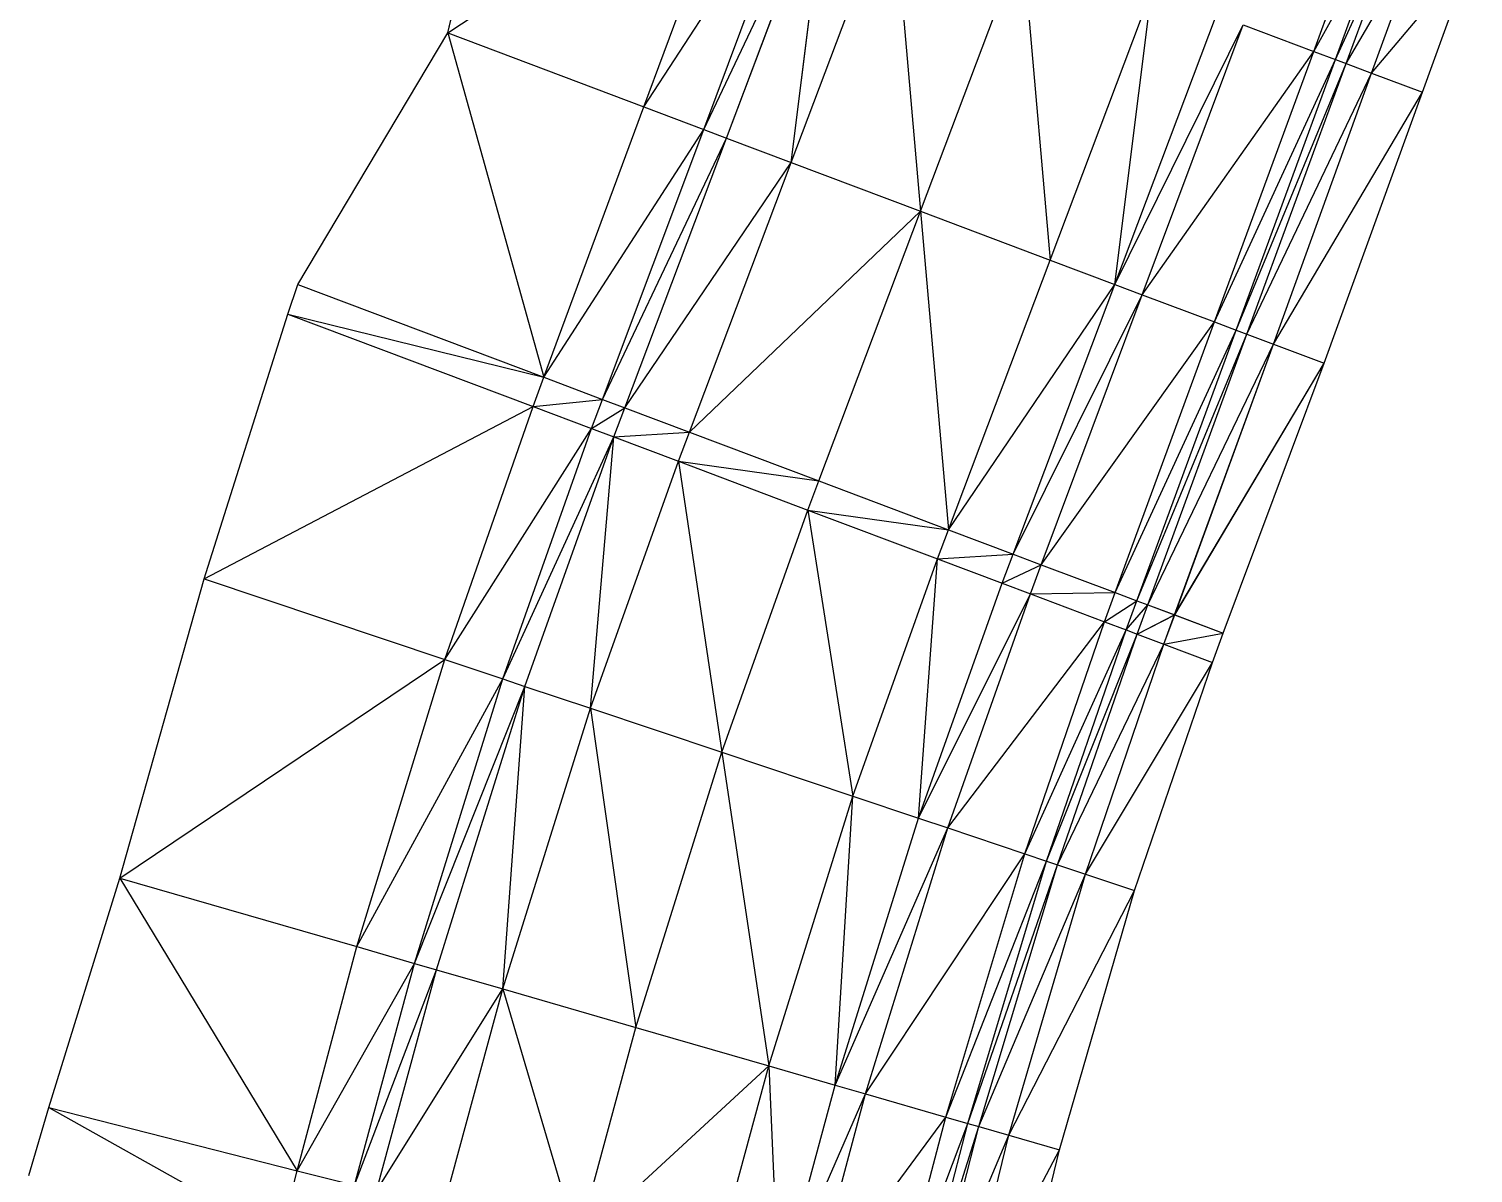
# Model space of a CAD drawing. Extents: x 2195426 to 2196998, y 328445 to 330532.
# Drawn here: x 2195437.9 to 2195563.1, y 330229.7 to 330329 of the extents above; entities that cross this region are included whole.
import ezdxf

# ---------------------------------------------------------------- set-up
doc = ezdxf.new("R2010")
doc.units = 0
doc.layers.add('LS-TIN-BOTTOM', color=1, linetype='CONTINUOUS')
doc.layers.add('LS-TIN-TOP', color=3, linetype='CONTINUOUS')

msp = doc.modelspace()

# ---------------------------------------------------------------- linework, layer by layer
at = {"layer": 'LS-TIN-BOTTOM'}
for p, q in [((2195474.1813, 330328.6255, 1174.4249), (2195479.9493, 330353.1684, 1173.8431)), ((2195474.1813, 330328.6255, 1174.4249), (2195499.8692, 330345.66, 1178.1007)), ((2195491.2006, 330322.2105, 1178.0625), (2195499.8692, 330345.66, 1178.1007)), ((2195491.2006, 330322.2105, 1178.0625), (2195505.1588, 330343.6662, 1179.22)), ((2195496.3823, 330320.2574, 1179.1589), (2195505.1588, 330343.6662, 1179.22)), ((2195496.3823, 330320.2574, 1179.1589), (2195507.1689, 330342.9086, 1179.6454)), ((2195498.3513, 330319.5152, 1179.5756), (2195507.1689, 330342.9086, 1179.6454)), ((2195503.9657, 330317.399, 1179.6073), (2195507.1689, 330342.9086, 1179.6454)), ((2195503.9657, 330317.399, 1179.6073), (2195512.7833, 330340.7923, 1179.7036)), ((2195512.7833, 330340.7923, 1179.7036), (2195515.1945, 330313.1665, 1179.3828)), ((2195549.2902, 330327.0319, 1177.3463), (2195553.7379, 330339.1456, 1177.4865)), ((2195549.2902, 330327.0319, 1177.3463), (2195555.6093, 330338.4401, 1176.8865)), ((2195551.1617, 330326.3265, 1176.7463), (2195555.6093, 330338.4401, 1176.8865)), ((2195551.1617, 330326.3265, 1176.7463), (2195556.5451, 330338.0874, 1176.8865)), ((2195552.0974, 330325.9738, 1176.7463), (2195556.5451, 330338.0874, 1176.8865)), ((2195515.1945, 330313.1665, 1179.3828), (2195524.0121, 330336.5599, 1179.5322)), ((2195524.0121, 330336.5599, 1179.5322), (2195526.4234, 330308.9341, 1179.1583)), ((2195552.0974, 330325.9738, 1176.7463), (2195558.7025, 330337.2743, 1179.6531)), ((2195554.3107, 330325.1395, 1179.5847), (2195558.7025, 330337.2743, 1179.6531)), ((2195554.3107, 330325.1395, 1179.5847), (2195563.1109, 330335.6126, 1182.4798)), ((2195558.7191, 330323.4779, 1182.4114), (2195563.1109, 330335.6126, 1182.4798)), ((2195526.4234, 330308.9341, 1179.1583), (2195535.241, 330332.3274, 1179.3608)), ((2195532.0378, 330306.8178, 1178.9017), (2195535.241, 330332.3274, 1179.3608)), ((2195532.0378, 330306.8178, 1178.9017), (2195540.8554, 330330.2112, 1179.1309)), ((2195532.0378, 330306.8178, 1178.9017), (2195543.1768, 330329.3362, 1178.6396)), ((2195534.416, 330305.9214, 1178.3985), (2195543.1768, 330329.3362, 1178.6396)), ((2195543.1768, 330329.3362, 1178.6396), (2195549.2902, 330327.0319, 1177.3463)), ((2195461.1754, 330306.8108, 1173.4596), (2195474.1813, 330328.6255, 1174.4249)), ((2195474.1813, 330328.6255, 1174.4249), (2195482.5261, 330298.7632, 1178.0231)), ((2195474.1813, 330328.6255, 1174.4249), (2195491.2006, 330322.2105, 1178.0625)), ((2195534.416, 330305.9214, 1178.3985), (2195549.2902, 330327.0319, 1177.3463)), ((2195540.6808, 330303.5601, 1177.0732), (2195549.2902, 330327.0319, 1177.3463)), ((2195540.6808, 330303.5601, 1177.0732), (2195551.1617, 330326.3265, 1176.7463)), ((2195542.5522, 330302.8547, 1176.4732), (2195551.1617, 330326.3265, 1176.7463)), ((2195549.2902, 330327.0319, 1177.3463), (2195551.1617, 330326.3265, 1176.7463)), ((2195551.1617, 330326.3265, 1176.7463), (2195552.0974, 330325.9738, 1176.7463)), ((2195542.5522, 330302.8547, 1176.4732), (2195552.0974, 330325.9738, 1176.7463)), ((2195543.488, 330302.502, 1176.4732), (2195552.0974, 330325.9738, 1176.7463)), ((2195543.488, 330302.502, 1176.4732), (2195554.3107, 330325.1395, 1179.5847)), ((2195545.8117, 330301.6261, 1179.4532), (2195554.3107, 330325.1395, 1179.5847)), ((2195552.0974, 330325.9738, 1176.7463), (2195554.3107, 330325.1395, 1179.5847)), ((2195554.3107, 330325.1395, 1179.5847), (2195558.7191, 330323.4779, 1182.4114)), ((2195545.8117, 330301.6261, 1179.4532), (2195558.7191, 330323.4779, 1182.4114)), ((2195550.1916, 330299.9752, 1182.2616), (2195558.7191, 330323.4779, 1182.4114)), ((2195482.5261, 330298.7632, 1178.0231), (2195491.2006, 330322.2105, 1178.0625)), ((2195491.2006, 330322.2105, 1178.0625), (2195496.3823, 330320.2574, 1179.1589)), ((2195482.5261, 330298.7632, 1178.0231), (2195496.3823, 330320.2574, 1179.1589)), ((2195487.6041, 330296.8491, 1179.0975), (2195496.3823, 330320.2574, 1179.1589)), ((2195496.3823, 330320.2574, 1179.1589), (2195498.3513, 330319.5152, 1179.5756)), ((2195487.6041, 330296.8491, 1179.0975), (2195498.3513, 330319.5152, 1179.5756)), ((2195489.5337, 330296.1218, 1179.5058), (2195498.3513, 330319.5152, 1179.5756)), ((2195498.3513, 330319.5152, 1179.5756), (2195503.9657, 330317.399, 1179.6073)), ((2195489.5337, 330296.1218, 1179.5058), (2195503.9657, 330317.399, 1179.6073)), ((2195495.1481, 330294.0056, 1179.511), (2195503.9657, 330317.399, 1179.6073)), ((2195503.9657, 330317.399, 1179.6073), (2195515.1945, 330313.1665, 1179.3828)), ((2195495.1481, 330294.0056, 1179.511), (2195515.1945, 330313.1665, 1179.3828)), ((2195506.3769, 330289.7732, 1179.2334), (2195515.1945, 330313.1665, 1179.3828)), ((2195515.1945, 330313.1665, 1179.3828), (2195517.6058, 330285.5407, 1178.9558)), ((2195515.1945, 330313.1665, 1179.3828), (2195526.4234, 330308.9341, 1179.1583)), ((2195517.6058, 330285.5407, 1178.9558), (2195526.4234, 330308.9341, 1179.1583)), ((2195526.4234, 330308.9341, 1179.1583), (2195532.0378, 330306.8178, 1178.9017)), ((2195460.3256, 330304.2462, 1173.474), (2195461.1754, 330306.8108, 1173.4596)), ((2195461.1754, 330306.8108, 1173.4596), (2195482.5261, 330298.7632, 1178.0231)), ((2195517.6058, 330285.5407, 1178.9558), (2195532.0378, 330306.8178, 1178.9017)), ((2195523.2202, 330283.4245, 1178.6726), (2195532.0378, 330306.8178, 1178.9017)), ((2195532.0378, 330306.8178, 1178.9017), (2195534.416, 330305.9214, 1178.3985)), ((2195523.2202, 330283.4245, 1178.6726), (2195534.416, 330305.9214, 1178.3985)), ((2195525.658, 330282.5056, 1178.1567), (2195534.416, 330305.9214, 1178.3985)), ((2195534.416, 330305.9214, 1178.3985), (2195540.6808, 330303.5601, 1177.0732)), ((2195453.0676, 330281.2757, 1173.5841), (2195460.3256, 330304.2462, 1173.474)), ((2195460.3256, 330304.2462, 1173.474), (2195481.5891, 330296.2314, 1178.0187)), ((2195460.3256, 330304.2462, 1173.474), (2195482.5261, 330298.7632, 1178.0231)), ((2195525.658, 330282.5056, 1178.1567), (2195540.6808, 330303.5601, 1177.0732)), ((2195532.0819, 330280.0843, 1176.7979), (2195540.6808, 330303.5601, 1177.0732)), ((2195532.0819, 330280.0843, 1176.7979), (2195542.5522, 330302.8547, 1176.4732)), ((2195533.9534, 330279.3788, 1176.1979), (2195542.5522, 330302.8547, 1176.4732)), ((2195533.9534, 330279.3788, 1176.1979), (2195543.488, 330302.502, 1176.4732)), ((2195534.8891, 330279.0261, 1176.1979), (2195543.488, 330302.502, 1176.4732)), ((2195540.6808, 330303.5601, 1177.0732), (2195542.5522, 330302.8547, 1176.4732)), ((2195542.5522, 330302.8547, 1176.4732), (2195543.488, 330302.502, 1176.4732)), ((2195543.488, 330302.502, 1176.4732), (2195545.8117, 330301.6261, 1179.4532)), ((2195534.8891, 330279.0261, 1176.1979), (2195545.8117, 330301.6261, 1179.4532)), ((2195537.2277, 330278.1447, 1179.1969), (2195545.8117, 330301.6261, 1179.4532)), ((2195545.8117, 330301.6261, 1179.4532), (2195550.1916, 330299.9752, 1182.2616)), ((2195537.2277, 330278.1447, 1179.1969), (2195550.1916, 330299.9752, 1182.2616)), ((2195541.4251, 330276.5625, 1181.8883), (2195550.1916, 330299.9752, 1182.2616)), ((2195481.5891, 330296.2314, 1178.0187), (2195482.5261, 330298.7632, 1178.0231)), ((2195482.5261, 330298.7632, 1178.0231), (2195487.6041, 330296.8491, 1179.0975)), ((2195453.0676, 330281.2757, 1173.5841), (2195481.5891, 330296.2314, 1178.0187)), ((2195473.9198, 330274.2893, 1177.9824), (2195481.5891, 330296.2314, 1178.0187)), ((2195481.5891, 330296.2314, 1178.0187), (2195487.6041, 330296.8491, 1179.0975)), ((2195481.5891, 330296.2314, 1178.0187), (2195486.6561, 330294.3215, 1179.0909)), ((2195486.6561, 330294.3215, 1179.0909), (2195487.6041, 330296.8491, 1179.0975)), ((2195487.6041, 330296.8491, 1179.0975), (2195489.5337, 330296.1218, 1179.5058)), ((2195486.6561, 330294.3215, 1179.0909), (2195489.5337, 330296.1218, 1179.5058)), ((2195488.5816, 330293.5958, 1179.4983), (2195489.5337, 330296.1218, 1179.5058)), ((2195489.5337, 330296.1218, 1179.5058), (2195495.1481, 330294.0056, 1179.511)), ((2195473.9198, 330274.2893, 1177.9824), (2195486.6561, 330294.3215, 1179.0909)), ((2195478.9644, 330272.5991, 1179.0358), (2195486.6561, 330294.3215, 1179.0909)), ((2195486.6561, 330294.3215, 1179.0909), (2195488.5816, 330293.5958, 1179.4983)), ((2195488.5816, 330293.5958, 1179.4983), (2195495.1481, 330294.0056, 1179.511)), ((2195494.196, 330291.4795, 1179.5006), (2195495.1481, 330294.0056, 1179.511)), ((2195495.1481, 330294.0056, 1179.511), (2195506.3769, 330289.7732, 1179.2334)), ((2195478.9644, 330272.5991, 1179.0358), (2195488.5816, 330293.5958, 1179.4983)), ((2195480.8814, 330271.9568, 1179.436), (2195488.5816, 330293.5958, 1179.4983)), ((2195486.5706, 330270.0507, 1179.4147), (2195488.5816, 330293.5958, 1179.4983)), ((2195488.5816, 330293.5958, 1179.4983), (2195494.196, 330291.4795, 1179.5006)), ((2195486.5706, 330270.0507, 1179.4147), (2195494.196, 330291.4795, 1179.5006)), ((2195494.196, 330291.4795, 1179.5006), (2195497.9488, 330266.2384, 1179.084)), ((2195494.196, 330291.4795, 1179.5006), (2195506.3769, 330289.7732, 1179.2334)), ((2195494.196, 330291.4795, 1179.5006), (2195505.4247, 330287.2471, 1179.2173)), ((2195505.4247, 330287.2471, 1179.2173), (2195506.3769, 330289.7732, 1179.2334)), ((2195506.3769, 330289.7732, 1179.2334), (2195517.6058, 330285.5407, 1178.9558)), ((2195497.9488, 330266.2384, 1179.084), (2195505.4247, 330287.2471, 1179.2173)), ((2195505.4247, 330287.2471, 1179.2173), (2195509.3273, 330262.4261, 1178.7533)), ((2195505.4247, 330287.2471, 1179.2173), (2195516.6537, 330283.0147, 1178.9339)), ((2195505.4247, 330287.2471, 1179.2173), (2195517.6058, 330285.5407, 1178.9558)), ((2195516.6537, 330283.0147, 1178.9339), (2195517.6058, 330285.5407, 1178.9558)), ((2195517.6058, 330285.5407, 1178.9558), (2195523.2202, 330283.4245, 1178.6726)), ((2195509.3273, 330262.4261, 1178.7533), (2195516.6537, 330283.0147, 1178.9339)), ((2195515.0164, 330260.52, 1178.4434), (2195516.6537, 330283.0147, 1178.9339)), ((2195516.6537, 330283.0147, 1178.9339), (2195523.2202, 330283.4245, 1178.6726)), ((2195516.6537, 330283.0147, 1178.9339), (2195522.2681, 330280.8984, 1178.6478)), ((2195522.2681, 330280.8984, 1178.6478), (2195523.2202, 330283.4245, 1178.6726)), ((2195522.2681, 330280.8984, 1178.6478), (2195525.658, 330282.5056, 1178.1567)), ((2195523.2202, 330283.4245, 1178.6726), (2195525.658, 330282.5056, 1178.1567)), ((2195524.7125, 330279.9771, 1178.1306), (2195525.658, 330282.5056, 1178.1567)), ((2195525.658, 330282.5056, 1178.1567), (2195532.0819, 330280.0843, 1176.7979)), ((2195445.7509, 330255.3223, 1173.6633), (2195453.0676, 330281.2757, 1173.5841)), ((2195453.0676, 330281.2757, 1173.5841), (2195473.9198, 330274.2893, 1177.9824)), ((2195515.0164, 330260.52, 1178.4434), (2195522.2681, 330280.8984, 1178.6478)), ((2195515.0164, 330260.52, 1178.4434), (2195524.7125, 330279.9771, 1178.1306)), ((2195517.5501, 330259.6711, 1177.9143), (2195524.7125, 330279.9771, 1178.1306)), ((2195522.2681, 330280.8984, 1178.6478), (2195524.7125, 330279.9771, 1178.1306)), ((2195524.7125, 330279.9771, 1178.1306), (2195532.0819, 330280.0843, 1176.7979)), ((2195524.7125, 330279.9771, 1178.1306), (2195531.154, 330277.5491, 1176.768)), ((2195531.154, 330277.5491, 1176.768), (2195532.0819, 330280.0843, 1176.7979)), ((2195532.0819, 330280.0843, 1176.7979), (2195533.9534, 330279.3788, 1176.1979)), ((2195531.154, 330277.5491, 1176.768), (2195533.9534, 330279.3788, 1176.1979)), ((2195533.0255, 330276.8437, 1176.168), (2195533.9534, 330279.3788, 1176.1979)), ((2195533.0255, 330276.8437, 1176.168), (2195534.8891, 330279.0261, 1176.1979)), ((2195533.9534, 330279.3788, 1176.1979), (2195534.8891, 330279.0261, 1176.1979)), ((2195533.9612, 330276.491, 1176.168), (2195534.8891, 330279.0261, 1176.1979)), ((2195534.8891, 330279.0261, 1176.1979), (2195537.2277, 330278.1447, 1179.1969)), ((2195517.5501, 330259.6711, 1177.9143), (2195531.154, 330277.5491, 1176.768)), ((2195524.2293, 330257.4333, 1176.5202), (2195531.154, 330277.5491, 1176.768)), ((2195531.154, 330277.5491, 1176.768), (2195533.0255, 330276.8437, 1176.168)), ((2195533.9612, 330276.491, 1176.168), (2195537.2277, 330278.1447, 1179.1969)), ((2195536.3022, 330275.6086, 1179.1701), (2195537.2277, 330278.1447, 1179.1969)), ((2195537.2277, 330278.1447, 1179.1969), (2195541.4251, 330276.5625, 1181.8883)), ((2195524.2293, 330257.4333, 1176.5202), (2195533.0255, 330276.8437, 1176.168)), ((2195526.1256, 330256.7979, 1175.9202), (2195533.0255, 330276.8437, 1176.168)), ((2195526.1256, 330256.7979, 1175.9202), (2195533.9612, 330276.491, 1176.168)), ((2195527.0738, 330256.4802, 1175.9202), (2195533.9612, 330276.491, 1176.168)), ((2195533.0255, 330276.8437, 1176.168), (2195533.9612, 330276.491, 1176.168)), ((2195533.9612, 330276.491, 1176.168), (2195536.3022, 330275.6086, 1179.1701)), ((2195536.3022, 330275.6086, 1179.1701), (2195541.4251, 330276.5625, 1181.8883)), ((2195540.4997, 330274.0265, 1181.8616), (2195541.4251, 330276.5625, 1181.8883)), ((2195527.0738, 330256.4802, 1175.9202), (2195536.3022, 330275.6086, 1179.1701)), ((2195529.4996, 330255.6675, 1178.9902), (2195536.3022, 330275.6086, 1179.1701)), ((2195536.3022, 330275.6086, 1179.1701), (2195540.4997, 330274.0265, 1181.8616)), ((2195445.7509, 330255.3223, 1173.6633), (2195473.9198, 330274.2893, 1177.9824)), ((2195466.2948, 330249.3787, 1177.9406), (2195473.9198, 330274.2893, 1177.9824)), ((2195473.9198, 330274.2893, 1177.9824), (2195478.9644, 330272.5991, 1179.0358)), ((2195529.4996, 330255.6675, 1178.9902), (2195540.4997, 330274.0265, 1181.8616)), ((2195533.7558, 330254.2415, 1181.6834), (2195540.4997, 330274.0265, 1181.8616)), ((2195466.2948, 330249.3787, 1177.9406), (2195478.9644, 330272.5991, 1179.0358)), ((2195471.3071, 330247.9285, 1178.9737), (2195478.9644, 330272.5991, 1179.0358)), ((2195478.9644, 330272.5991, 1179.0358), (2195480.8814, 330271.9568, 1179.436)), ((2195471.3071, 330247.9285, 1178.9737), (2195480.8814, 330271.9568, 1179.436)), ((2195473.2119, 330247.3775, 1179.3662), (2195480.8814, 330271.9568, 1179.436)), ((2195478.9755, 330245.71, 1179.3184), (2195480.8814, 330271.9568, 1179.436)), ((2195480.8814, 330271.9568, 1179.436), (2195486.5706, 330270.0507, 1179.4147)), ((2195478.9755, 330245.71, 1179.3184), (2195486.5706, 330270.0507, 1179.4147)), ((2195486.5706, 330270.0507, 1179.4147), (2195490.5027, 330242.375, 1178.9346)), ((2195486.5706, 330270.0507, 1179.4147), (2195497.9488, 330266.2384, 1179.084)), ((2195490.5027, 330242.375, 1178.9346), (2195497.9488, 330266.2384, 1179.084)), ((2195497.9488, 330266.2384, 1179.084), (2195502.03, 330239.04, 1178.5508)), ((2195497.9488, 330266.2384, 1179.084), (2195509.3273, 330262.4261, 1178.7533)), ((2195502.03, 330239.04, 1178.5508), (2195509.3273, 330262.4261, 1178.7533)), ((2195507.7937, 330237.3725, 1178.2142), (2195509.3273, 330262.4261, 1178.7533)), ((2195509.3273, 330262.4261, 1178.7533), (2195515.0164, 330260.52, 1178.4434)), ((2195507.7937, 330237.3725, 1178.2142), (2195515.0164, 330260.52, 1178.4434)), ((2195515.0164, 330260.52, 1178.4434), (2195517.5501, 330259.6711, 1177.9143)), ((2195507.7937, 330237.3725, 1178.2142), (2195517.5501, 330259.6711, 1177.9143)), ((2195510.428, 330236.6103, 1177.6712), (2195517.5501, 330259.6711, 1177.9143)), ((2195517.5501, 330259.6711, 1177.9143), (2195524.2293, 330257.4333, 1176.5202)), ((2195510.428, 330236.6103, 1177.6712), (2195524.2293, 330257.4333, 1176.5202)), ((2195517.3758, 330234.6002, 1176.2399), (2195524.2293, 330257.4333, 1176.5202)), ((2195524.2293, 330257.4333, 1176.5202), (2195526.1256, 330256.7979, 1175.9202)), ((2195517.3758, 330234.6002, 1176.2399), (2195526.1256, 330256.7979, 1175.9202)), ((2195519.297, 330234.0444, 1175.6399), (2195526.1256, 330256.7979, 1175.9202)), ((2195519.297, 330234.0444, 1175.6399), (2195527.0738, 330256.4802, 1175.9202)), ((2195520.2577, 330233.7664, 1175.6399), (2195527.0738, 330256.4802, 1175.9202)), ((2195526.1256, 330256.7979, 1175.9202), (2195527.0738, 330256.4802, 1175.9202)), ((2195527.0738, 330256.4802, 1175.9202), (2195529.4996, 330255.6675, 1178.9902)), ((2195439.5918, 330235.4328, 1173.4645), (2195445.7509, 330255.3223, 1173.6633)), ((2195445.7509, 330255.3223, 1173.6633), (2195461.1197, 330229.9482, 1177.9077)), ((2195445.7509, 330255.3223, 1173.6633), (2195466.2948, 330249.3787, 1177.9406)), ((2195520.2577, 330233.7664, 1175.6399), (2195529.4996, 330255.6675, 1178.9902)), ((2195522.8415, 330233.0189, 1178.8677), (2195529.4996, 330255.6675, 1178.9902)), ((2195529.4996, 330255.6675, 1178.9902), (2195533.7558, 330254.2415, 1181.6834)), ((2195522.8415, 330233.0189, 1178.8677), (2195533.7558, 330254.2415, 1181.6834)), ((2195527.2464, 330231.7445, 1181.619), (2195533.7558, 330254.2415, 1181.6834)), ((2195461.1197, 330229.9482, 1177.9077), (2195466.2948, 330249.3787, 1177.9406)), ((2195466.2948, 330249.3787, 1177.9406), (2195471.3071, 330247.9285, 1178.9737)), ((2195461.1197, 330229.9482, 1177.9077), (2195471.3071, 330247.9285, 1178.9737)), ((2195466.102, 330228.6789, 1178.9256), (2195471.3071, 330247.9285, 1178.9737)), ((2195466.102, 330228.6789, 1178.9256), (2195473.2119, 330247.3775, 1179.3662)), ((2195467.9953, 330228.1965, 1179.3123), (2195473.2119, 330247.3775, 1179.3662)), ((2195471.3071, 330247.9285, 1178.9737), (2195473.2119, 330247.3775, 1179.3662)), ((2195473.2119, 330247.3775, 1179.3662), (2195478.9755, 330245.71, 1179.3184)), ((2195467.9953, 330228.1965, 1179.3123), (2195478.9755, 330245.71, 1179.3184)), ((2195473.8096, 330226.7152, 1179.2441), (2195478.9755, 330245.71, 1179.3184)), ((2195478.9755, 330245.71, 1179.3184), (2195485.4381, 330223.7527, 1178.8193)), ((2195478.9755, 330245.71, 1179.3184), (2195490.5027, 330242.375, 1178.9346)), ((2195485.4381, 330223.7527, 1178.8193), (2195490.5027, 330242.375, 1178.9346)), ((2195490.5027, 330242.375, 1178.9346), (2195502.03, 330239.04, 1178.5508)), ((2195485.4381, 330223.7527, 1178.8193), (2195502.03, 330239.04, 1178.5508)), ((2195497.0667, 330220.7901, 1178.3945), (2195502.03, 330239.04, 1178.5508)), ((2195502.03, 330239.04, 1178.5508), (2195502.881, 330219.3088, 1178.0372)), ((2195502.03, 330239.04, 1178.5508), (2195507.7937, 330237.3725, 1178.2142)), ((2195502.881, 330219.3088, 1178.0372), (2195507.7937, 330237.3725, 1178.2142)), ((2195507.7937, 330237.3725, 1178.2142), (2195510.428, 330236.6103, 1177.6712)), ((2195502.881, 330219.3088, 1178.0372), (2195510.428, 330236.6103, 1177.6712)), ((2195505.5936, 330218.6178, 1177.483), (2195510.428, 330236.6103, 1177.6712)), ((2195510.428, 330236.6103, 1177.6712), (2195517.3758, 330234.6002, 1176.2399)), ((2195437.8588, 330229.5255, 1173.3804), (2195439.5918, 330235.4328, 1173.4645)), ((2195439.5918, 330235.4328, 1173.4645), (2195459.6808, 330224.1862, 1177.8736)), ((2195439.5918, 330235.4328, 1173.4645), (2195461.1197, 330229.9482, 1177.9077)), ((2195505.5936, 330218.6178, 1177.483), (2195517.3758, 330234.6002, 1176.2399)), ((2195512.7505, 330216.7944, 1176.0215), (2195517.3758, 330234.6002, 1176.2399)), ((2195512.7505, 330216.7944, 1176.0215), (2195519.297, 330234.0444, 1175.6399)), ((2195514.6885, 330216.3007, 1175.4215), (2195519.297, 330234.0444, 1175.6399)), ((2195514.6885, 330216.3007, 1175.4215), (2195520.2577, 330233.7664, 1175.6399)), ((2195515.6576, 330216.0538, 1175.4215), (2195520.2577, 330233.7664, 1175.6399)), ((2195517.3758, 330234.6002, 1176.2399), (2195519.297, 330234.0444, 1175.6399)), ((2195519.297, 330234.0444, 1175.6399), (2195520.2577, 330233.7664, 1175.6399)), ((2195520.2577, 330233.7664, 1175.6399), (2195522.8415, 330233.0189, 1178.8677)), ((2195515.6576, 330216.0538, 1175.4215), (2195522.8415, 330233.0189, 1178.8677)), ((2195518.481, 330215.3345, 1178.9178), (2195522.8415, 330233.0189, 1178.8677)), ((2195522.8415, 330233.0189, 1178.8677), (2195527.2464, 330231.7445, 1181.619)), ((2195518.481, 330215.3345, 1178.9178), (2195527.2464, 330231.7445, 1181.619)), ((2195522.9355, 330214.1997, 1181.6759), (2195527.2464, 330231.7445, 1181.619)), ((2195459.6808, 330224.1862, 1177.8736), (2195461.1197, 330229.9482, 1177.9077)), ((2195461.1197, 330229.9482, 1177.9077), (2195466.102, 330228.6789, 1178.9256))]:
    msp.add_line(p, q, dxfattribs=at)
at = {"layer": 'LS-TIN-TOP'}
for p, q in [((2195474.181316, 330328.625505, 1163.53222), (2195479.949282, 330353.168367, 1162.562633)), ((2195474.181316, 330328.625505, 1163.53222), (2195499.86918, 330345.660022, 1169.658622)), ((2195491.200637, 330322.210465, 1169.594948), (2195499.86918, 330345.660022, 1169.658622)), ((2195491.200637, 330322.210465, 1169.594948), (2195505.158801, 330343.666222, 1171.524046)), ((2195496.382251, 330320.257375, 1171.42228), (2195505.158801, 330343.666222, 1171.524046)), ((2195496.382251, 330320.257375, 1171.42228), (2195507.168915, 330342.908555, 1172.232998)), ((2195498.351323, 330319.515179, 1172.11673), (2195507.168915, 330342.908555, 1172.232998)), ((2195503.965733, 330317.398957, 1172.169575), (2195507.168915, 330342.908555, 1172.232998)), ((2195503.965733, 330317.398957, 1172.169575), (2195512.783326, 330340.792333, 1172.330065)), ((2195512.783326, 330340.792333, 1172.330065), (2195515.19446, 330313.166548, 1171.795398)), ((2195549.290198, 330327.031912, 1168.40127), (2195553.737867, 330339.145553, 1168.634835)), ((2195549.290198, 330327.031912, 1168.40127), (2195555.609337, 330338.440145, 1167.634835)), ((2195551.161668, 330326.326504, 1167.40127), (2195555.609337, 330338.440145, 1167.634835)), ((2195551.161668, 330326.326504, 1167.40127), (2195556.545072, 330338.087442, 1167.634835)), ((2195552.097403, 330325.9738, 1167.40127), (2195556.545072, 330338.087442, 1167.634835)), ((2195515.19446, 330313.166548, 1171.795398), (2195524.012053, 330336.559924, 1172.044388)), ((2195524.012053, 330336.559924, 1172.044388), (2195526.423375, 330308.934068, 1171.421215)), ((2195552.097403, 330325.9738, 1167.40127), (2195558.70245, 330337.274268, 1172.245922)), ((2195554.310738, 330325.139535, 1172.131957), (2195558.70245, 330337.274268, 1172.245922)), ((2195554.310738, 330325.139535, 1172.131957), (2195563.110855, 330335.612622, 1176.957089)), ((2195558.719142, 330323.477889, 1176.843124), (2195563.110855, 330335.612622, 1176.957089)), ((2195526.423375, 330308.934068, 1171.421215), (2195535.240967, 330332.327444, 1171.758706)), ((2195532.037785, 330306.817846, 1170.993592), (2195535.240967, 330332.327444, 1171.758706)), ((2195532.037785, 330306.817846, 1170.993592), (2195540.855377, 330330.211222, 1171.375501)), ((2195532.037785, 330306.817846, 1170.993592), (2195543.176842, 330329.3362, 1170.556804)), ((2195534.416017, 330305.921426, 1170.154875), (2195543.176842, 330329.3362, 1170.556804)), ((2195543.176842, 330329.3362, 1170.556804), (2195549.290198, 330327.031912, 1168.40127)), ((2195461.175384, 330306.810826, 1161.923475), (2195474.181316, 330328.625505, 1163.53222)), ((2195474.181316, 330328.625505, 1163.53222), (2195482.52613, 330298.763156, 1169.52917)), ((2195474.181316, 330328.625505, 1163.53222), (2195491.200637, 330322.210465, 1169.594948)), ((2195534.416017, 330305.921426, 1170.154875), (2195549.290198, 330327.031912, 1168.40127)), ((2195540.680777, 330303.56007, 1167.946114), (2195549.290198, 330327.031912, 1168.40127)), ((2195540.680777, 330303.56007, 1167.946114), (2195551.161668, 330326.326504, 1167.40127)), ((2195542.552247, 330302.854662, 1166.946114), (2195551.161668, 330326.326504, 1167.40127)), ((2195549.290198, 330327.031912, 1168.40127), (2195551.161668, 330326.326504, 1167.40127)), ((2195551.161668, 330326.326504, 1167.40127), (2195552.097403, 330325.9738, 1167.40127)), ((2195542.552247, 330302.854662, 1166.946114), (2195552.097403, 330325.9738, 1167.40127)), ((2195543.487982, 330302.501959, 1166.946114), (2195552.097403, 330325.9738, 1167.40127)), ((2195543.487982, 330302.501959, 1166.946114), (2195554.310738, 330325.139535, 1172.131957)), ((2195545.81168, 330301.626094, 1171.912686), (2195554.310738, 330325.139535, 1172.131957)), ((2195552.097403, 330325.9738, 1167.40127), (2195554.310738, 330325.139535, 1172.131957)), ((2195554.310738, 330325.139535, 1172.131957), (2195558.719142, 330323.477889, 1176.843124)), ((2195545.81168, 330301.626094, 1171.912686), (2195558.719142, 330323.477889, 1176.843124)), ((2195550.191612, 330299.97518, 1176.593426), (2195558.719142, 330323.477889, 1176.843124)), ((2195482.52613, 330298.763156, 1169.52917), (2195491.200637, 330322.210465, 1169.594948)), ((2195491.200637, 330322.210465, 1169.594948), (2195496.382251, 330320.257375, 1171.42228)), ((2195482.52613, 330298.763156, 1169.52917), (2195496.382251, 330320.257375, 1171.42228)), ((2195487.604059, 330296.849148, 1171.319935), (2195496.382251, 330320.257375, 1171.42228)), ((2195496.382251, 330320.257375, 1171.42228), (2195498.351323, 330319.515179, 1172.11673)), ((2195487.604059, 330296.849148, 1171.319935), (2195498.351323, 330319.515179, 1172.11673)), ((2195489.53373, 330296.121803, 1172.000437), (2195498.351323, 330319.515179, 1172.11673)), ((2195498.351323, 330319.515179, 1172.11673), (2195503.965733, 330317.398957, 1172.169575)), ((2195489.53373, 330296.121803, 1172.000437), (2195503.965733, 330317.398957, 1172.169575)), ((2195495.148141, 330294.00558, 1172.009084), (2195503.965733, 330317.398957, 1172.169575)), ((2195503.965733, 330317.398957, 1172.169575), (2195515.19446, 330313.166548, 1171.795398)), ((2195495.148141, 330294.00558, 1172.009084), (2195515.19446, 330313.166548, 1171.795398)), ((2195506.376868, 330289.773171, 1171.546408), (2195515.19446, 330313.166548, 1171.795398)), ((2195515.19446, 330313.166548, 1171.795398), (2195517.605782, 330285.540692, 1171.083725)), ((2195515.19446, 330313.166548, 1171.795398), (2195526.423375, 330308.934068, 1171.421215)), ((2195517.605782, 330285.540692, 1171.083725), (2195526.423375, 330308.934068, 1171.421215)), ((2195526.423375, 330308.934068, 1171.421215), (2195532.037785, 330306.817846, 1170.993592)), ((2195460.32562, 330304.246204, 1161.947336), (2195461.175384, 330306.810826, 1161.923475)), ((2195461.175384, 330306.810826, 1161.923475), (2195482.52613, 330298.763156, 1169.52917)), ((2195517.605782, 330285.540692, 1171.083725), (2195532.037785, 330306.817846, 1170.993592)), ((2195523.220192, 330283.424469, 1170.611657), (2195532.037785, 330306.817846, 1170.993592)), ((2195532.037785, 330306.817846, 1170.993592), (2195534.416017, 330305.921426, 1170.154875)), ((2195523.220192, 330283.424469, 1170.611657), (2195534.416017, 330305.921426, 1170.154875)), ((2195525.657981, 330282.505601, 1169.751937), (2195534.416017, 330305.921426, 1170.154875)), ((2195534.416017, 330305.921426, 1170.154875), (2195540.680777, 330303.56007, 1167.946114)), ((2195453.067615, 330281.275724, 1162.130924), (2195460.32562, 330304.246204, 1161.947336)), ((2195460.32562, 330304.246204, 1161.947336), (2195481.589107, 330296.231424, 1169.521946)), ((2195460.32562, 330304.246204, 1161.947336), (2195482.52613, 330298.763156, 1169.52917)), ((2195525.657981, 330282.505601, 1169.751937), (2195540.680777, 330303.56007, 1167.946114)), ((2195532.081891, 330280.084257, 1167.487242), (2195540.680777, 330303.56007, 1167.946114)), ((2195532.081891, 330280.084257, 1167.487242), (2195542.552247, 330302.854662, 1166.946114)), ((2195533.953361, 330279.378849, 1166.487242), (2195542.552247, 330302.854662, 1166.946114)), ((2195533.953361, 330279.378849, 1166.487242), (2195543.487982, 330302.501959, 1166.946114)), ((2195534.889096, 330279.026146, 1166.487242), (2195543.487982, 330302.501959, 1166.946114)), ((2195540.680777, 330303.56007, 1167.946114), (2195542.552247, 330302.854662, 1166.946114)), ((2195542.552247, 330302.854662, 1166.946114), (2195543.487982, 330302.501959, 1166.946114)), ((2195543.487982, 330302.501959, 1166.946114), (2195545.81168, 330301.626094, 1171.912686)), ((2195534.889096, 330279.026146, 1166.487242), (2195545.81168, 330301.626094, 1171.912686)), ((2195537.227651, 330278.144681, 1171.485569), (2195545.81168, 330301.626094, 1171.912686)), ((2195545.81168, 330301.626094, 1171.912686), (2195550.191612, 330299.97518, 1176.593426)), ((2195537.227651, 330278.144681, 1171.485569), (2195550.191612, 330299.97518, 1176.593426)), ((2195541.425101, 330276.56255, 1175.971293), (2195550.191612, 330299.97518, 1176.593426)), ((2195481.589107, 330296.231424, 1169.521946), (2195482.52613, 330298.763156, 1169.52917)), ((2195482.52613, 330298.763156, 1169.52917), (2195487.604059, 330296.849148, 1171.319935)), ((2195453.067615, 330281.275724, 1162.130924), (2195481.589107, 330296.231424, 1169.521946)), ((2195473.919809, 330274.289273, 1169.461412), (2195481.589107, 330296.231424, 1169.521946)), ((2195481.589107, 330296.231424, 1169.521946), (2195487.604059, 330296.849148, 1171.319935)), ((2195481.589107, 330296.231424, 1169.521946), (2195486.656088, 330294.321542, 1171.308851)), ((2195486.656088, 330294.321542, 1171.308851), (2195487.604059, 330296.849148, 1171.319935)), ((2195487.604059, 330296.849148, 1171.319935), (2195489.53373, 330296.121803, 1172.000437)), ((2195486.656088, 330294.321542, 1171.308851), (2195489.53373, 330296.121803, 1172.000437)), ((2195488.581599, 330293.595766, 1171.987878), (2195489.53373, 330296.121803, 1172.000437)), ((2195489.53373, 330296.121803, 1172.000437), (2195495.148141, 330294.00558, 1172.009084)), ((2195473.919809, 330274.289273, 1169.461412), (2195486.656088, 330294.321542, 1171.308851)), ((2195478.96441, 330272.599098, 1171.217046), (2195486.656088, 330294.321542, 1171.308851)), ((2195486.656088, 330294.321542, 1171.308851), (2195488.581599, 330293.595766, 1171.987878)), ((2195488.581599, 330293.595766, 1171.987878), (2195495.148141, 330294.00558, 1172.009084)), ((2195494.196009, 330291.479543, 1171.991754), (2195495.148141, 330294.00558, 1172.009084)), ((2195495.148141, 330294.00558, 1172.009084), (2195506.376868, 330289.773171, 1171.546408)), ((2195478.96441, 330272.599098, 1171.217046), (2195488.581599, 330293.595766, 1171.987878)), ((2195480.881418, 330271.956812, 1171.884118), (2195488.581599, 330293.595766, 1171.987878)), ((2195486.570587, 330270.050676, 1171.848594), (2195488.581599, 330293.595766, 1171.987878)), ((2195488.581599, 330293.595766, 1171.987878), (2195494.196009, 330291.479543, 1171.991754)), ((2195486.570587, 330270.050676, 1171.848594), (2195494.196009, 330291.479543, 1171.991754)), ((2195494.196009, 330291.479543, 1171.991754), (2195497.948831, 330266.238437, 1171.297419)), ((2195494.196009, 330291.479543, 1171.991754), (2195506.376868, 330289.773171, 1171.546408)), ((2195494.196009, 330291.479543, 1171.991754), (2195505.424736, 330287.247134, 1171.519522)), ((2195505.424736, 330287.247134, 1171.519522), (2195506.376868, 330289.773171, 1171.546408)), ((2195506.376868, 330289.773171, 1171.546408), (2195517.605782, 330285.540692, 1171.083725)), ((2195497.948831, 330266.238437, 1171.297419), (2195505.424736, 330287.247134, 1171.519522)), ((2195505.424736, 330287.247134, 1171.519522), (2195509.327265, 330262.426135, 1170.746234)), ((2195505.424736, 330287.247134, 1171.519522), (2195516.653651, 330283.014655, 1171.047282)), ((2195505.424736, 330287.247134, 1171.519522), (2195517.605782, 330285.540692, 1171.083725)), ((2195516.653651, 330283.014655, 1171.047282), (2195517.605782, 330285.540692, 1171.083725)), ((2195517.605782, 330285.540692, 1171.083725), (2195523.220192, 330283.424469, 1170.611657)), ((2195509.327265, 330262.426135, 1170.746234), (2195516.653651, 330283.014655, 1171.047282)), ((2195515.016434, 330260.52, 1170.229695), (2195516.653651, 330283.014655, 1171.047282)), ((2195516.653651, 330283.014655, 1171.047282), (2195523.220192, 330283.424469, 1170.611657)), ((2195516.653651, 330283.014655, 1171.047282), (2195522.268061, 330280.898432, 1170.570414)), ((2195522.268061, 330280.898432, 1170.570414), (2195523.220192, 330283.424469, 1170.611657)), ((2195522.268061, 330280.898432, 1170.570414), (2195525.657981, 330282.505601, 1169.751937)), ((2195523.220192, 330283.424469, 1170.611657), (2195525.657981, 330282.505601, 1169.751937)), ((2195524.712457, 330279.977074, 1169.708364), (2195525.657981, 330282.505601, 1169.751937)), ((2195525.657981, 330282.505601, 1169.751937), (2195532.081891, 330280.084257, 1167.487242)), ((2195445.750861, 330255.32232, 1162.262953), (2195453.067615, 330281.275724, 1162.130924)), ((2195453.067615, 330281.275724, 1162.130924), (2195473.919809, 330274.289273, 1169.461412)), ((2195515.016434, 330260.52, 1170.229695), (2195522.268061, 330280.898432, 1170.570414)), ((2195515.016434, 330260.52, 1170.229695), (2195524.712457, 330279.977074, 1169.708364)), ((2195517.550079, 330259.671111, 1169.347912), (2195524.712457, 330279.977074, 1169.708364)), ((2195522.268061, 330280.898432, 1170.570414), (2195524.712457, 330279.977074, 1169.708364)), ((2195524.712457, 330279.977074, 1169.708364), (2195532.081891, 330280.084257, 1167.487242)), ((2195524.712457, 330279.977074, 1169.708364), (2195531.15404, 330277.549068, 1167.437458)), ((2195531.15404, 330277.549068, 1167.437458), (2195532.081891, 330280.084257, 1167.487242)), ((2195532.081891, 330280.084257, 1167.487242), (2195533.953361, 330279.378849, 1166.487242)), ((2195531.15404, 330277.549068, 1167.437458), (2195533.953361, 330279.378849, 1166.487242)), ((2195533.02551, 330276.843661, 1166.437458), (2195533.953361, 330279.378849, 1166.487242)), ((2195533.02551, 330276.843661, 1166.437458), (2195534.889096, 330279.026146, 1166.487242)), ((2195533.953361, 330279.378849, 1166.487242), (2195534.889096, 330279.026146, 1166.487242)), ((2195533.961245, 330276.490957, 1166.437458), (2195534.889096, 330279.026146, 1166.487242)), ((2195534.889096, 330279.026146, 1166.487242), (2195537.227651, 330278.144681, 1171.485569)), ((2195517.550079, 330259.671111, 1169.347912), (2195531.15404, 330277.549068, 1167.437458)), ((2195524.229258, 330257.433277, 1167.024365), (2195531.15404, 330277.549068, 1167.437458)), ((2195531.15404, 330277.549068, 1167.437458), (2195533.02551, 330276.843661, 1166.437458)), ((2195533.961245, 330276.490957, 1166.437458), (2195537.227651, 330278.144681, 1171.485569)), ((2195536.302213, 330275.608583, 1171.440941), (2195537.227651, 330278.144681, 1171.485569)), ((2195537.227651, 330278.144681, 1171.485569), (2195541.425101, 330276.56255, 1175.971293)), ((2195524.229258, 330257.433277, 1167.024365), (2195533.02551, 330276.843661, 1166.437458)), ((2195526.125648, 330256.797898, 1166.024365), (2195533.02551, 330276.843661, 1166.437458)), ((2195526.125648, 330256.797898, 1166.024365), (2195533.961245, 330276.490957, 1166.437458)), ((2195527.073843, 330256.480209, 1166.024365), (2195533.961245, 330276.490957, 1166.437458)), ((2195533.02551, 330276.843661, 1166.437458), (2195533.961245, 330276.490957, 1166.437458)), ((2195533.961245, 330276.490957, 1166.437458), (2195536.302213, 330275.608583, 1171.440941)), ((2195536.302213, 330275.608583, 1171.440941), (2195541.425101, 330276.56255, 1175.971293)), ((2195540.499662, 330274.026452, 1175.926666), (2195541.425101, 330276.56255, 1175.971293)), ((2195527.073843, 330256.480209, 1166.024365), (2195536.302213, 330275.608583, 1171.440941)), ((2195529.499642, 330255.667454, 1171.141032), (2195536.302213, 330275.608583, 1171.440941)), ((2195536.302213, 330275.608583, 1171.440941), (2195540.499662, 330274.026452, 1175.926666)), ((2195445.750861, 330255.32232, 1162.262953), (2195473.919809, 330274.289273, 1169.461412)), ((2195466.29485, 330249.378651, 1169.391788), (2195473.919809, 330274.289273, 1169.461412)), ((2195473.919809, 330274.289273, 1169.461412), (2195478.96441, 330272.599098, 1171.217046)), ((2195529.499642, 330255.667454, 1171.141032), (2195540.499662, 330274.026452, 1175.926666)), ((2195533.755761, 330254.241457, 1175.629687), (2195540.499662, 330274.026452, 1175.926666)), ((2195466.29485, 330249.378651, 1169.391788), (2195478.96441, 330272.599098, 1171.217046)), ((2195471.307148, 330247.928521, 1171.113642), (2195478.96441, 330272.599098, 1171.217046)), ((2195478.96441, 330272.599098, 1171.217046), (2195480.881418, 330271.956812, 1171.884118)), ((2195471.307148, 330247.928521, 1171.113642), (2195480.881418, 330271.956812, 1171.884118)), ((2195473.211881, 330247.377455, 1171.767773), (2195480.881418, 330271.956812, 1171.884118)), ((2195478.975512, 330245.709954, 1171.688103), (2195480.881418, 330271.956812, 1171.884118)), ((2195480.881418, 330271.956812, 1171.884118), (2195486.570587, 330270.050676, 1171.848594)), ((2195478.975512, 330245.709954, 1171.688103), (2195486.570587, 330270.050676, 1171.848594)), ((2195486.570587, 330270.050676, 1171.848594), (2195490.502677, 330242.37498, 1171.048429)), ((2195486.570587, 330270.050676, 1171.848594), (2195497.948831, 330266.238437, 1171.297419)), ((2195490.502677, 330242.37498, 1171.048429), (2195497.948831, 330266.238437, 1171.297419)), ((2195497.948831, 330266.238437, 1171.297419), (2195502.030035, 330239.039951, 1170.408744)), ((2195497.948831, 330266.238437, 1171.297419), (2195509.327265, 330262.426135, 1170.746234)), ((2195502.030035, 330239.039951, 1170.408744), (2195509.327265, 330262.426135, 1170.746234)), ((2195507.793666, 330237.37245, 1169.847708), (2195509.327265, 330262.426135, 1170.746234)), ((2195509.327265, 330262.426135, 1170.746234), (2195515.016434, 330260.52, 1170.229695)), ((2195507.793666, 330237.37245, 1169.847708), (2195515.016434, 330260.52, 1170.229695)), ((2195515.016434, 330260.52, 1170.229695), (2195517.550079, 330259.671111, 1169.347912)), ((2195507.793666, 330237.37245, 1169.847708), (2195517.550079, 330259.671111, 1169.347912)), ((2195510.428029, 330236.610291, 1168.942716), (2195517.550079, 330259.671111, 1169.347912)), ((2195517.550079, 330259.671111, 1169.347912), (2195524.229258, 330257.433277, 1167.024365)), ((2195510.428029, 330236.610291, 1168.942716), (2195524.229258, 330257.433277, 1167.024365)), ((2195517.375838, 330234.600191, 1166.557163), (2195524.229258, 330257.433277, 1167.024365)), ((2195524.229258, 330257.433277, 1167.024365), (2195526.125648, 330256.797898, 1166.024365)), ((2195517.375838, 330234.600191, 1166.557163), (2195526.125648, 330256.797898, 1166.024365)), ((2195519.297049, 330234.044357, 1165.557163), (2195526.125648, 330256.797898, 1166.024365)), ((2195519.297049, 330234.044357, 1165.557163), (2195527.073843, 330256.480209, 1166.024365)), ((2195520.257654, 330233.76644, 1165.557163), (2195527.073843, 330256.480209, 1166.024365)), ((2195526.125648, 330256.797898, 1166.024365), (2195527.073843, 330256.480209, 1166.024365)), ((2195527.073843, 330256.480209, 1166.024365), (2195529.499642, 330255.667454, 1171.141032)), ((2195439.591751, 330235.432768, 1161.931643), (2195445.750861, 330255.32232, 1162.262953)), ((2195445.750861, 330255.32232, 1162.262953), (2195461.119658, 330229.948197, 1169.336831)), ((2195445.750861, 330255.32232, 1162.262953), (2195466.29485, 330249.378651, 1169.391788)), ((2195520.257654, 330233.76644, 1165.557163), (2195529.499642, 330255.667454, 1171.141032)), ((2195522.841548, 330233.018883, 1170.936885), (2195529.499642, 330255.667454, 1171.141032)), ((2195529.499642, 330255.667454, 1171.141032), (2195533.755761, 330254.241457, 1175.629687)), ((2195522.841548, 330233.018883, 1170.936885), (2195533.755761, 330254.241457, 1175.629687)), ((2195527.246362, 330231.744507, 1175.522342), (2195533.755761, 330254.241457, 1175.629687)), ((2195461.119658, 330229.948197, 1169.336831), (2195466.29485, 330249.378651, 1169.391788)), ((2195466.29485, 330249.378651, 1169.391788), (2195471.307148, 330247.928521, 1171.113642)), ((2195461.119658, 330229.948197, 1169.336831), (2195471.307148, 330247.928521, 1171.113642)), ((2195466.101997, 330228.678868, 1171.033483), (2195471.307148, 330247.928521, 1171.113642)), ((2195466.101997, 330228.678868, 1171.033483), (2195473.211881, 330247.377455, 1171.767773)), ((2195467.995346, 330228.196507, 1171.677939), (2195473.211881, 330247.377455, 1171.767773)), ((2195471.307148, 330247.928521, 1171.113642), (2195473.211881, 330247.377455, 1171.767773)), ((2195473.211881, 330247.377455, 1171.767773), (2195478.975512, 330245.709954, 1171.688103)), ((2195467.995346, 330228.196507, 1171.677939), (2195478.975512, 330245.709954, 1171.688103)), ((2195473.809623, 330226.715229, 1171.564208), (2195478.975512, 330245.709954, 1171.688103)), ((2195478.975512, 330245.709954, 1171.688103), (2195485.43808, 330223.752698, 1170.856213)), ((2195478.975512, 330245.709954, 1171.688103), (2195490.502677, 330242.37498, 1171.048429)), ((2195485.43808, 330223.752698, 1170.856213), (2195490.502677, 330242.37498, 1171.048429)), ((2195490.502677, 330242.37498, 1171.048429), (2195502.030035, 330239.039951, 1170.408744)), ((2195485.43808, 330223.752698, 1170.856213), (2195502.030035, 330239.039951, 1170.408744)), ((2195497.06673, 330220.790117, 1170.148208), (2195502.030035, 330239.039951, 1170.408744)), ((2195502.030035, 330239.039951, 1170.408744), (2195502.881007, 330219.308839, 1169.552802)), ((2195502.030035, 330239.039951, 1170.408744), (2195507.793666, 330237.37245, 1169.847708)), ((2195502.881007, 330219.308839, 1169.552802), (2195507.793666, 330237.37245, 1169.847708)), ((2195507.793666, 330237.37245, 1169.847708), (2195510.428029, 330236.610291, 1168.942716)), ((2195502.881007, 330219.308839, 1169.552802), (2195510.428029, 330236.610291, 1168.942716)), ((2195505.593603, 330218.617763, 1168.629052), (2195510.428029, 330236.610291, 1168.942716)), ((2195510.428029, 330236.610291, 1168.942716), (2195517.375838, 330234.600191, 1166.557163)), ((2195437.858772, 330229.525498, 1161.791476), (2195439.591751, 330235.432768, 1161.931643)), ((2195439.591751, 330235.432768, 1161.931643), (2195459.680824, 330224.186246, 1169.280057)), ((2195439.591751, 330235.432768, 1161.931643), (2195461.119658, 330229.948197, 1169.336831)), ((2195505.593603, 330218.617763, 1168.629052), (2195517.375838, 330234.600191, 1166.557163)), ((2195512.750453, 330216.794444, 1166.19331), (2195517.375838, 330234.600191, 1166.557163)), ((2195512.750453, 330216.794444, 1166.19331), (2195519.297049, 330234.044357, 1165.557163)), ((2195514.688545, 330216.300684, 1165.19331), (2195519.297049, 330234.044357, 1165.557163)), ((2195514.688545, 330216.300684, 1165.19331), (2195520.257654, 330233.76644, 1165.557163)), ((2195515.657592, 330216.053805, 1165.19331), (2195520.257654, 330233.76644, 1165.557163)), ((2195517.375838, 330234.600191, 1166.557163), (2195519.297049, 330234.044357, 1165.557163)), ((2195519.297049, 330234.044357, 1165.557163), (2195520.257654, 330233.76644, 1165.557163)), ((2195520.257654, 330233.76644, 1165.557163), (2195522.841548, 330233.018883, 1170.936885)), ((2195515.657592, 330216.053805, 1165.19331), (2195522.841548, 330233.018883, 1170.936885)), ((2195518.480982, 330215.334502, 1171.020463), (2195522.841548, 330233.018883, 1170.936885)), ((2195522.841548, 330233.018883, 1170.936885), (2195527.246362, 330231.744507, 1175.522342)), ((2195518.480982, 330215.334502, 1171.020463), (2195527.246362, 330231.744507, 1175.522342)), ((2195522.935468, 330214.199652, 1175.617237), (2195527.246362, 330231.744507, 1175.522342)), ((2195459.680824, 330224.186246, 1169.280057), (2195461.119658, 330229.948197, 1169.336831)), ((2195461.119658, 330229.948197, 1169.336831), (2195466.101997, 330228.678868, 1171.033483))]:
    msp.add_line(p, q, dxfattribs=at)

doc.saveas('drawing.dxf')
